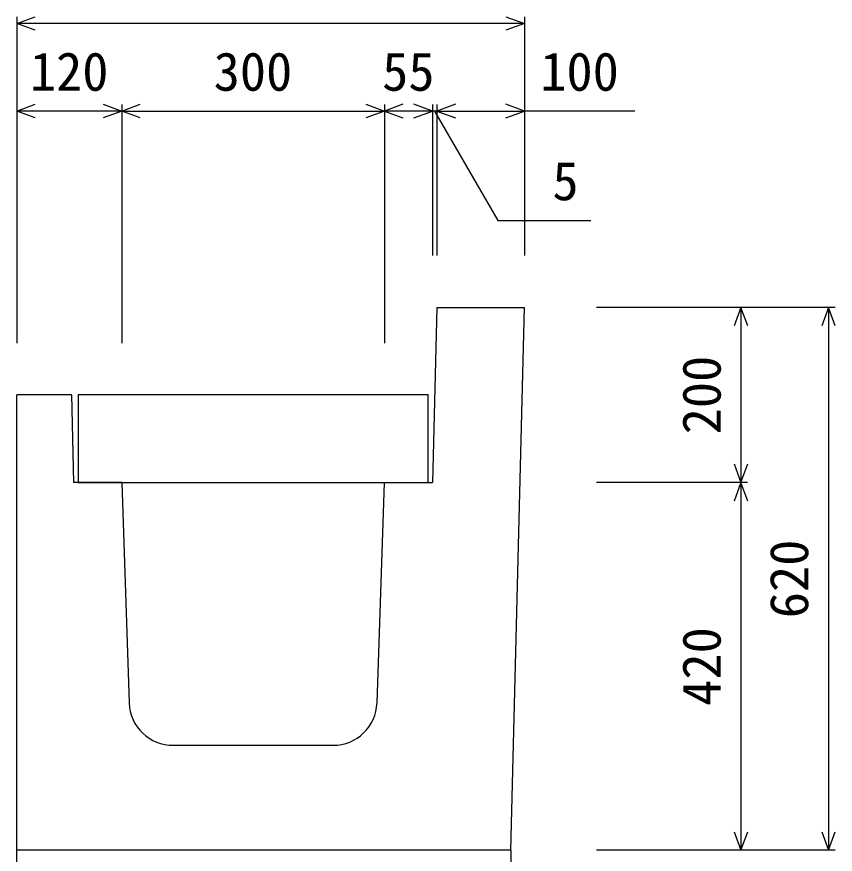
# Model space of a CAD drawing. Units: millimetres, scale not verified. Extents: x -16800 to 16800, y -5940 to 5940.
# Drawn here: x 1303 to 2238, y 3697 to 4654 of the extents above; entities that cross this region are included whole.
import ezdxf
from ezdxf.enums import TextEntityAlignment as Align

# ---------------------------------------------------------------- set-up
doc = ezdxf.new("R2010")
doc.units = ezdxf.units.MM
doc.header["$LTSCALE"] = 20
for name, color, linetype, lineweight in [('0-0_DIM', 7, 'Continuous', 25), ('0-2_HATCH', 6, 'Continuous', 25), ('0-5_OUTLINE', 3, 'Continuous', 25)]:
    doc.layers.add(name, color=color, linetype=linetype, lineweight=lineweight)
doc.styles.add('ＭＳ ゴシック', font='')
doc.styles.get('ＭＳ ゴシック').set_extended_font_data('MS Gothic')

msp = doc.modelspace()

# ---------------------------------------------------------------- linework, layer by layer
at = {"layer": '0-0_DIM'}
for p, q in [((1302.6, 4653.54), (1302.6, 4281.04)), ((1882.6, 4653.54), (1882.6, 4381.04)), ((1882.6, 4646.04), (1302.6, 4646.04)), ((1422.6, 4553.54), (1422.6, 4281.04)), ((1722.6, 4553.54), (1722.6, 4281.04)), ((1777.6, 4553.54), (1777.6, 4381.04)), ((1782.6, 4553.54), (1782.6, 4381.04)), ((1422.6, 4546.04), (1302.6, 4546.04)), ((1422.6, 4546.04), (1722.6, 4546.04)), ((1782.6, 4546.04), (1882.6, 4546.04)), ((2008.97, 4546.04), (1882.6, 4546.04)), ((2237.6, 4321.92), (1965.1, 4321.92)), ((2130.1, 4321.92), (2130.1, 4121.92)), ((2230.1, 4321.92), (2230.1, 3701.92)), ((2137.6, 4121.92), (1965.1, 4121.92)), ((2130.1, 4121.92), (2130.1, 3701.92)), ((2237.6, 3701.92), (1965.1, 3701.92))]:
    msp.add_line(p, q, dxfattribs=at)
for points in [[(1323.75, 4638.35), (1302.6, 4646.04), (1323.75, 4653.74)], [(1861.46, 4653.74), (1882.6, 4646.04), (1861.46, 4638.35)], [(1323.75, 4538.35), (1302.6, 4546.04), (1323.75, 4553.74)], [(1401.46, 4553.74), (1422.6, 4546.04), (1401.46, 4538.35)], [(1443.75, 4538.35), (1422.6, 4546.04), (1443.75, 4553.74)], [(1701.46, 4553.74), (1722.6, 4546.04), (1701.46, 4538.35)], [(1743.75, 4553.74), (1722.6, 4546.04), (1743.75, 4538.35)], [(1756.46, 4538.35), (1777.6, 4546.04), (1756.46, 4553.74)], [(1803.75, 4553.74), (1782.6, 4546.04), (1803.75, 4538.35)], [(1861.46, 4538.35), (1882.6, 4546.04), (1861.46, 4553.74)], [(1782.6, 4546.04), (1777.6, 4546.04), (1722.6, 4546.04)], [(1780.1, 4546.04), (1852.28, 4421.03), (1958.36, 4421.03)], [(2137.8, 4300.78), (2130.1, 4321.92), (2122.41, 4300.78)], [(2237.8, 4300.78), (2230.1, 4321.92), (2222.41, 4300.78)], [(2122.41, 4143.07), (2130.1, 4121.92), (2137.8, 4143.07)], [(2137.8, 4100.78), (2130.1, 4121.92), (2122.41, 4100.78)], [(2122.41, 3723.07), (2130.1, 3701.92), (2137.8, 3723.07)], [(2222.41, 3723.07), (2230.1, 3701.92), (2237.8, 3723.07)]]:
    msp.add_lwpolyline(points, dxfattribs=at)
at = {"layer": '0-2_HATCH'}
msp.add_lwpolyline([(1372.6, 4221.92), (1372.6, 4121.92), (1772.6, 4121.92), (1772.6, 4221.92)], close=True, dxfattribs=at)
at = {"layer": '0-5_OUTLINE'}
for p, q in [((1782.6, 4321.92), (1777.6, 4121.92)), ((1782.6, 4321.92), (1882.6, 4321.92)), ((1867.1, 3701.92), (1882.6, 4321.92)), ((1365.1, 4221.92), (1302.6, 4221.92)), ((1302.6, 3681.92), (1302.6, 4221.92)), ((1365.1, 4221.92), (1367.6, 4121.92)), ((1422.6, 4121.92), (1367.6, 4121.92)), ((1422.6, 4121.92), (1430.99, 3870.26)), ((1714.22, 3870.26), (1722.6, 4121.92)), ((1722.6, 4121.92), (1777.6, 4121.92)), ((1480.97, 3821.92), (1664.24, 3821.92)), ((1867.1, 3701.92), (1302.6, 3701.92)), ((1867.1, 3701.92), (1867.1, 3681.92))]:
    msp.add_line(p, q, dxfattribs=at)
for centre, start, end in [((1480.97, 3871.92), 182.02139, 270.77773), ((1664.24, 3871.92), 269.56623, 358.41593)]:
    msp.add_arc(centre, 50, start, end, dxfattribs=at)

# ---------------------------------------------------------------- texts
at = {"layer": '0-0_DIM', "style": 'ＭＳ ゴシック'}
for s, p in [('120', (1317.6, 4556.04)), ('300', (1527.6, 4556.04)), ('55', (1720.1, 4556.04)), ('100', (1900.76, 4556.04)), ('5', (1914.61, 4431.03))]:
    msp.add_text(s, height=43.99, dxfattribs=at).set_placement(p, align=Align.BOTTOM_LEFT)
for s, p in [('200', (2120.1, 4176.92)), ('620', (2220.1, 3966.92)), ('420', (2120.1, 3866.92))]:
    msp.add_text(s, height=43.99, rotation=90, dxfattribs=at).set_placement(p, align=Align.BOTTOM_LEFT)

doc.saveas('drawing.dxf')
